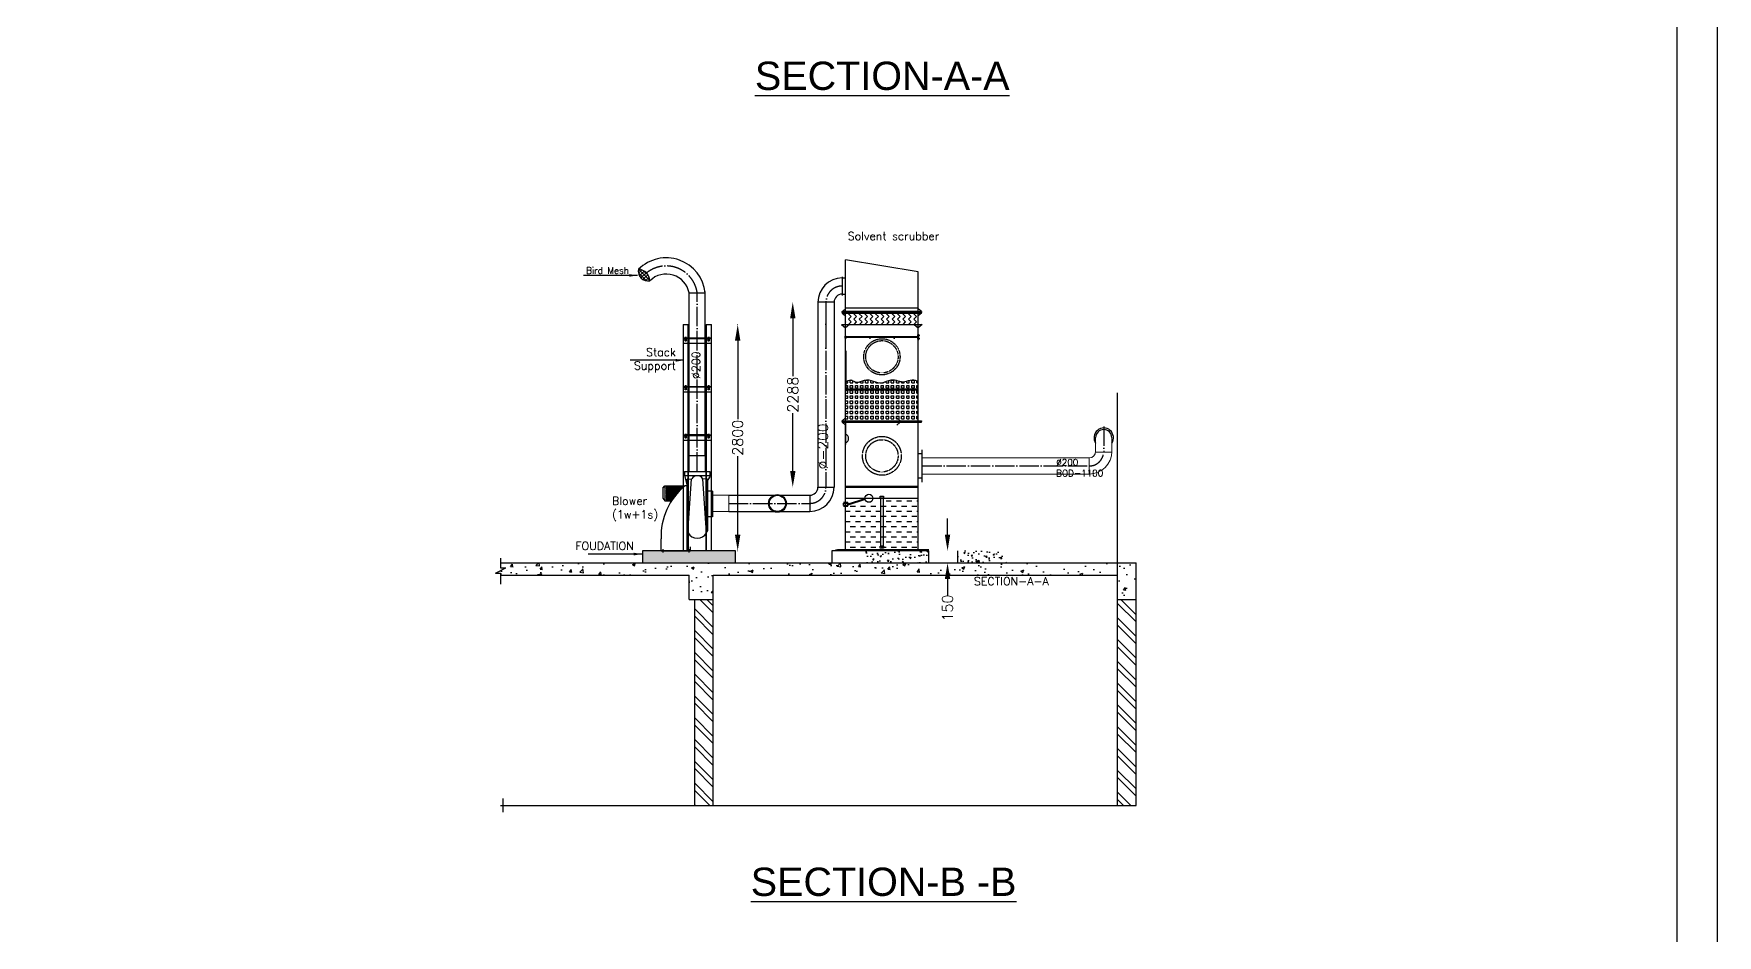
# Model space of a CAD drawing. Header units: millimetres. Extents: x 1731 to 55573, y 1167 to 54427.
# Drawn here: x 34746 to 55573, y 13599 to 24751 of the extents above; entities that cross this region are included whole.
import ezdxf

# ---------------------------------------------------------------- set-up
doc = ezdxf.new("R2010")
doc.units = ezdxf.units.MM
for name, pattern in [('ACAD_ISO04W100', [30, 24, -3, 0, -3]), ('CENTER', [2, 1.25, -0.25, 0.25, -0.25]), ('CENTER2', [1.125, 0.75, -0.125, 0.125, -0.125]), ('HIDDEN', [0.375, 0.25, -0.125])]:
    doc.linetypes.add(name, pattern=pattern)
for name, color, linetype in [('Basement', 8, 'Continuous'), ('blower', 4, 'Continuous'), ('CENTRE', 8, 'CENTER'), ('CIRCULAR DAMPER', 43, 'Continuous'), ('EX-PP--FRP DUCT', 7, 'Continuous'), ('EX-TXT', 7, 'Continuous'), ('Exhaust Air Dim', 8, 'Continuous'), ('EXHAUST DUICT', 1, 'Continuous'), ('FH Exhaust Duct', 6, 'Continuous'), ('FH Exhaust duct cen', 8, 'CENTER'), ('FH Text', 7, 'Continuous'), ('HATCH', 8, 'Continuous'), ('ILA-HATCH', 8, 'Continuous')]:
    doc.layers.add(name, color=color, linetype=linetype)
for name, color, linetype, lineweight in [('COLOUMN', 1, 'Continuous', 30), ('EX-PP-FRP DUCT', 1, 'Continuous', 18), ('WALL', 5, 'Continuous', 25)]:
    doc.layers.add(name, color=color, linetype=linetype, lineweight=lineweight)
doc.styles.add('Heading', font='romant.shx')
doc.styles.add('Legend', font='romant.shx')
doc.styles.add('ROMANS', font='romans.shx')
doc.styles.get("Standard").update_dxf_attribs({"font": 'arial.ttf'})
doc.linetypes.add('ZIGZAG', pattern='A,0.0001,-0.2,[131,ltypeshp.shx,S=0.2,R=0,X=-0.2,Y=0],-0.4,[131,ltypeshp.shx,S=0.2,R=180,X=0.2,Y=0],-0.2', length=0.8001)
doc.dimstyles.new('CGMP CP LINE', dxfattribs={"dimtxt": 130, "dimasz": 200, "dimexe": 0.18, "dimexo": 0.0625, "dimgap": 0.09, "dimtad": 0, "dimdec": 0, "dimzin": 0, "dimdsep": 46, "dimtxsty": 'ROMANS', "dimcen": 0.09, "dimclrd": 1, "dimclre": 251, "dimadec": 0, "dimazin": 0, "dimtfac": 1, "dimtdec": 0, "dimtofl": 0, "dimtmove": 0, "dimatfit": 3, "dimfxl": 0.18, "dimtolj": 1, "dimtzin": 0, "dimlwd": -1, "dimlwe": 5, "dimarcsym": 0})
doc.dimstyles.new('Kewaunee', dxfattribs={"dimtxt": 100, "dimasz": 100, "dimexe": 0, "dimexo": 0, "dimgap": 35, "dimtad": 1, "dimdec": 0, "dimzin": 0, "dimdsep": 46, "dimtxsty": 'Heading', "dimcen": 5, "dimclrd": 7, "dimclre": 7, "dimclrt": 7, "dimadec": 0, "dimazin": 0, "dimtfac": 1, "dimtdec": 0, "dimtofl": 0, "dimtmove": 1, "dimatfit": 3, "dimfxl": 0.18, "dimtolj": 1, "dimtzin": 0, "dimarcsym": 0})

# ---------------------------------------------------------------- blocks, each defined once
blk = doc.blocks.new('CMVeco-315 Side View')
h = blk.add_hatch()
h.set_pattern_fill('NET3', color=8, scale=5)
h.paths.add_polyline_path([(16304, 29671), (16080, 29671), (16080, 29486), (16141, 29486, -0.075606)])
h.paths.add_polyline_path([(16103, 29565), (16181, 29565), (16181, 29588), (16103, 29588)], flags=24)
h.paths.add_polyline_path([(16103, 29590), (16160, 29590), (16160, 29613), (16103, 29613)], flags=24)
h.paths.add_polyline_path([(16103, 29615), (16177, 29615), (16177, 29638), (16103, 29638)], flags=24)
h = blk.add_hatch()
h.set_pattern_fill('GOST_GLASS', style=0)
h.paths.add_polyline_path([(15783, 28717), (16934, 28717), (16934, 28867), (15783, 28867)])
blk.add_line((16011, 28867), (16376, 28867))
at = {"layer": 'Basement'}
blk.add_lwpolyline([(15783, 28717), (16934, 28717), (16934, 28867), (15783, 28867)], close=True, dxfattribs=at)
at = {"layer": 'blower'}
for p, q in [((16301, 29847), (16616, 29847)), ((16301, 29847), (16301, 29797)), ((16301, 29797), (16616, 29797)), ((16301, 29797), (16336, 29671)), ((16621, 29792), (16591, 29745)), ((16616, 29847), (16616, 29797)), ((16621, 29792), (16616, 29797)), ((16035, 29644), (16060, 29671)), ((16035, 29644), (16035, 29520)), ((16060, 29671), (16060, 29486)), ((16060, 29671), (16304, 29671)), ((16080, 29671), (16080, 29486)), ((16336, 29671), (16304, 29671)), ((16336, 28867), (16336, 29752)), ((16338, 29754), (16389, 29756)), ((16344, 29090), (16390, 29756)), ((16573, 29090), (16527, 29756)), ((16579, 29754), (16528, 29756)), ((16581, 29112), (16581, 29752)), ((16581, 29752), (16590, 29746)), ((16591, 29116), (16591, 29745)), ((16649, 29604), (16591, 29604)), ((16649, 29604), (16649, 29289)), ((16035, 29520), (16060, 29486)), ((16060, 29486), (16141, 29486)), ((16649, 29289), (16591, 29289)), ((16011, 28867), (16011, 29017)), ((16344, 29090), (16336, 29100)), ((16573, 29090), (16582, 29110)), ((16584, 29110), (16590, 29114)), ((16027, 28873), (16027, 28858)), ((16037, 28873), (16037, 28858)), ((16352, 28874), (16352, 28859)), ((16362, 28874), (16362, 28859)), ((16376, 28867), (16376, 28915))]:
    blk.add_line(p, q, dxfattribs=at)
for centre, radius, start, end in [((16459, 29718), 78.2, 28.6783, 150.5039), ((16830, 29043), 819, 129.9374, 181.7901), ((16338, 29752), 2, 91.9625, 180), ((16389, 29758), 2, 271.9625, 330.5039), ((16528, 29758), 2, 209.4961, 268.0375), ((16579, 29752), 2, 0, 88.0375), ((16589, 29745), 2, 0, 57.0977), ((16343, 29089), 2, 28.9885, 39.8185), ((16459, 29153), 130, 208.9885, 331.0944), ((16575, 29089), 2, 140.1815, 151.0115), ((16583, 29112), 2, 180, 305.8794), ((16589, 29116), 2, 305.8794, 0)]:
    blk.add_arc(centre, radius, start, end, dxfattribs=at)
at = {"layer": 'CENTRE', "linetype": 'CENTER', "ltscale": 50}
for p, q in [((16032, 28889), (16032, 28845)), ((16357, 28889), (16357, 28845))]:
    blk.add_line(p, q, dxfattribs=at)
at = {"color": 2, "style": 'Legend'}
for s, p in [('Motor', (16106, 29619)), ('With', (16106, 29594)), ('Gaurd', (16105, 29569))]:
    blk.add_text(s, height=15, dxfattribs=at).set_placement(p)
blk = doc.blocks.new('*D151')
at = {"layer": 'Defpoints', "color": 0, "transparency": 16777216}
for p in [(46176, 18355, 0), (46051, 18205), (46176, 18205)]:
    blk.add_point(p, dxfattribs=at)
at = {"layer": 'EXHAUST DUICT', "color": 1, "transparency": 16777216}
for p, q in [((46051, 18555), (46051, 18755)), ((46051, 18005), (46051, 17805))]:
    blk.add_line(p, q, dxfattribs=at)
at = {"layer": 'EXHAUST DUICT', "color": 251, "linetype": 'Continuous', "lineweight": 5, "transparency": 16777216}
for p, q in [((46051, 18355), (46050, 18355)), ((46051, 18205), (46050, 18205))]:
    blk.add_line(p, q, dxfattribs=at)
at = {"layer": 'EXHAUST DUICT', "color": 1, "transparency": 16777216}
for points in [[(46017, 18555), (46084, 18555), (46051, 18355)], [(46017, 18005), (46084, 18005), (46051, 18205)]]:
    blk.add_solid(points, dxfattribs=at)
at = {"layer": 'EXHAUST DUICT', "color": 0, "transparency": 16777216, "insert": (46051, 17647), "char_height": 130, "attachment_point": 5, "rotation": 90, "style": 'ROMANS'}
blk.add_mtext('\\A1;150', dxfattribs=at)
blk = doc.blocks.new('*D153')
at = {"color": 251, "linetype": 'Continuous', "lineweight": 5, "transparency": 16777216}
for p, q in [((43454, 21154), (43455, 21154)), ((43454, 18354), (43455, 18354))]:
    blk.add_line(p, q, dxfattribs=at)
at = {"color": 1, "transparency": 16777216}
for p, q in [((43455, 20954), (43455, 19983)), ((43455, 18554), (43455, 19525))]:
    blk.add_line(p, q, dxfattribs=at)
for points in [[(43421, 20954), (43488, 20954), (43455, 21154)], [(43421, 18554), (43488, 18554), (43455, 18354)]]:
    blk.add_solid(points, dxfattribs=at)
at = {"layer": 'Defpoints', "color": 0, "transparency": 16777216}
for p in [(43129, 21154, 0), (43455, 21154), (43129, 18354, 0)]:
    blk.add_point(p, dxfattribs=at)
at = {"color": 0, "transparency": 16777216, "insert": (43455, 19754), "char_height": 130, "attachment_point": 5, "rotation": 90, "style": 'ROMANS'}
blk.add_mtext('\\A1;2800', dxfattribs=at)
blk = doc.blocks.new('*D154')
at = {"color": 251, "linetype": 'Continuous', "lineweight": 5, "transparency": 16777216}
for p, q in [((44136, 21430), (44136, 21430)), ((44136, 19142), (44136, 19142))]:
    blk.add_line(p, q, dxfattribs=at)
at = {"color": 1, "transparency": 16777216}
for p, q in [((44136, 21230), (44136, 20515)), ((44136, 19342), (44136, 20056))]:
    blk.add_line(p, q, dxfattribs=at)
for points in [[(44103, 21230), (44170, 21230), (44136, 21430)], [(44103, 19342), (44170, 19342), (44136, 19142)]]:
    blk.add_solid(points, dxfattribs=at)
at = {"layer": 'Defpoints', "color": 0, "transparency": 16777216}
for p in [(44447, 21430, 0), (44136, 19142), (44447, 19142, 0)]:
    blk.add_point(p, dxfattribs=at)
at = {"color": 0, "transparency": 16777216, "insert": (44136, 20286), "char_height": 130, "attachment_point": 5, "rotation": 90, "style": 'ROMANS'}
blk.add_mtext('\\A1;2288', dxfattribs=at)

msp = doc.modelspace()

# ---------------------------------------------------------------- hatches: boundary and pattern name
h = msp.add_hatch()
h.set_pattern_fill('ZIGZAG', color=256, scale=15, angle=45, style=0)
h.set_pattern_definition([(45, (33038.2, 16977.354), (7e-15, 67.35192), [47.625, -47.625]), (135, (33071.88, 17011.03), (-67.35192, 7e-15), [47.625, -47.625])])
h.paths.add_polyline_path([(45688.8, 21294.6), (45238.8, 21294.6), (45238.8, 21154.7), (45688.8, 21154.7)])
h.paths.add_polyline_path([(45238.8, 21294.6), (44788.8, 21294.6), (44788.8, 21154.7), (45238.8, 21154.7)])
h.paths.add_polyline_path([(45578.5, 21181.6), (45578.5, 21256.6)], flags=16)
at = {"ltscale": 0.15}
h = msp.add_hatch(dxfattribs=at)
h.set_pattern_fill('SQUARE', color=256, scale=10, style=0)
h.set_pattern_definition([(0, (33036.202, 16876.354), (0, 31.75), [31.75, -31.75]), (90, (33036.202, 16876.354), (-31.75, 2e-15), [31.75, -31.75])])
h.paths.add_polyline_path([(45688.8, 20449.7), (45671, 20457.4), (45653.2, 20463.7), (45635.4, 20468), (45617.5, 20469.5), (45599.5, 20467.8), (45581.6, 20463.5), (45563.5, 20458), (45545.3, 20452.6), (45527, 20448.4), (45508.6, 20446.9), (45490.1, 20447.9), (45471.6, 20450.9), (45452.9, 20455.2), (45434.4, 20459.9), (45415.8, 20464.5), (45397.4, 20468.3), (45379.1, 20470.6), (45360.9, 20470.6), (45343, 20467.9), (45325.2, 20462.6), (45307.6, 20455.7), (45290, 20448.3), (45272.4, 20441.2), (45254.7, 20435.5), (45238.8, 20432.3), (45238.8, 19964.6), (45688.8, 19964.6)])
h.paths.add_polyline_path([(44806.2, 20454.1), (44788.8, 20443.4), (44788.8, 19964.6), (45238.8, 19964.6), (45238.8, 20432.3), (45236.9, 20432), (45218.9, 20431.3), (45200.8, 20433.2), (45182.5, 20437), (45164.2, 20442.1), (45145.7, 20448.1), (45127.2, 20454.3), (45108.6, 20460.2), (45090.1, 20465.3), (45071.6, 20468.9), (45053.1, 20470.5), (45034.7, 20469.6), (45016.4, 20465.5), (44998.2, 20458.7), (44980.2, 20450.9), (44962.3, 20443.8), (44944.6, 20439.2), (44927.1, 20439), (44909.8, 20444.3), (44892.6, 20453), (44875.4, 20462), (44858.2, 20468), (44841, 20468.2), (44823.6, 20463)])
h = msp.add_hatch(dxfattribs=at)
h.set_pattern_fill('DASH', color=256, scale=20, style=0)
h.set_pattern_definition([(0, (33036.2, 16876.354), (63.5, 63.5), [63.5, -63.5])])
h.paths.add_polyline_path([(45238.8, 18954.6), (44919.5, 18954.6), (44815.6, 18921.5), (44815.6, 18915.1), (44815.6, 18906.6), (44788.8, 18906.6), (44788.8, 18370.6), (45238.8, 18370.6)])
h.paths.add_polyline_path([(45688.8, 18370.6), (45688.8, 19004.6), (45238.8, 19004.6), (45238.8, 18370.6)])
h = msp.add_hatch()
h.set_pattern_fill('AR-CONC', scale=2)
h.set_pattern_definition([(50, (-1054825.63, -17205), (364.36934, -31.87817), [38.1, -419.1]), (355, (-1054825.63, -17205), (-70.48684, 382.11369), [30.48, -335.28117]), (100.451445, (-1054795.27, -17207.67), (293.88249, 350.2355), [32.38002, -356.18049]), (46.1842, (-1054825.63, -17103.4), (542.15808, -84.08466), [57.15, -628.65]), (96.63556, (-1054780.45, -17110.4), (474.80827, 494.85225), [48.57005, -534.27122]), (351.18415, (-1054825.63, -17103.4), (474.80827, 494.85225), [45.71993, -502.91946]), (21, (-1054774.83, -17128.8), (303.22878, -204.5304), [38.1, -419.1]), (326, (-1054774.83, -17128.8), (123.60406, 368.37593), [30.48, -335.28]), (71.451445, (-1054749.56, -17145.86), (426.83284, 163.84554), [32.38002, -356.17988]), (37.5, (-1054825.63, -17205.01), (6.177207, 169.110078), [0, -331.216, 0, -340.36, 0, -336.55]), (7.5, (-1054825.63, -17205.01), (133.639325, 200.36115), [0, -194.056, 0, -323.596, 0, -128.27]), (327.5, (-1054938.92, -17205.01), (271.18119, -11.457488), [0, -127, 0, -396.24, 0, -525.78]), (317.5, (-1054989.72, -17205), (296.258363, 50.85298), [0, -165.1, 0, -263.144, 0, -373.38])])
h.paths.add_polyline_path([(48382.8, 18204.6), (40522.8, 18204.6), (40522.8, 18054.6), (42852.8, 18054.6), (42852.8, 17754.6), (43152.8, 17754.6), (43152.8, 18054.6), (48152.8, 18054.6), (48152.8, 17754.6), (48382.8, 17754.6)])
at = {"layer": 'EXHAUST DUICT'}
h = msp.add_hatch(dxfattribs=at)
h.set_pattern_fill('ANSI37', color=8, scale=10)
h.set_pattern_definition([(45, (-1155624.072, -163269.315), (-22.4506403, 22.4506403), []), (135, (-1155624.072, -163269.315), (-22.4506403, -22.4506403), [])])
edge = h.paths.add_edge_path()
edge.add_arc((42343.6, 21810.2), 117.9, 166.58126, 282.62496)
edge.add_arc((42214.5, 21682.8), 155.4, 4.53682, 84.66941)
at = {"layer": 'HATCH', "ltscale": 0.15}
for points in [[(45238.8, 20359), (44788.8, 20359), (44788.8, 20346.2), (45238.8, 20346.2)], [(45688.8, 20359), (45238.8, 20359), (45238.8, 20346.2), (45688.8, 20346.2)], [(45238.8, 19154.6), (44788.8, 19154.6), (44788.8, 19141.7), (45238.8, 19141.7)], [(45688.8, 19154.6), (45238.8, 19154.6), (45238.8, 19141.7), (45688.8, 19141.7)]]:
    msp.add_hatch(color=256, dxfattribs=at).paths.add_polyline_path(points)
at = {"layer": 'HATCH', "linetype": 'CENTER2', "ltscale": 0.15}
h = msp.add_hatch(dxfattribs=at)
h.set_pattern_fill('AR-CONC', color=256, style=0)
h.set_pattern_definition([(50, (32830.83, 16876.35), (182.1847, -15.939), [19.05, -209.55]), (355, (32830.83, 16876.35), (-35.2428, 191.0566), [15.24, -167.64]), (100.451, (32846.01, 16875.03), (146.9425, 175.1167), [16.19, -178.09]), (46.1842, (32830.83, 16927.15), (271.079, -42.0423), [28.575, -314.325]), (96.6356, (32853.42, 16923.65), (237.404, 247.4256), [24.285, -267.135]), (351.184, (32830.83, 16927.15), (237.4046, 247.425), [22.86, -251.46]), (21, (32856.23, 16914.45), (151.6149, -102.2655), [19.05, -209.55]), (326, (32856.23, 16914.45), (61.802, 184.188), [15.24, -167.64]), (71.4514, (32868.87, 16905.93), (213.4165, 81.9229), [16.19, -178.09]), (37.5, (32830.83, 16876.354), (3.0886, 84.55504), [0, -165.608, 0, -170.18, 0, -168.275]), (7.5, (32830.83, 16876.35), (66.81966, 100.1806), [0, -97.028, 0, -161.798, 0, -64.135]), (327.5, (32774.19, 16876.354), (135.5906, -5.72874), [0, -63.5, 0, -198.12, 0, -262.89]), (317.5, (32748.79, 16876.35), (148.1292, 25.4265), [0, -82.55, 0, -131.572, 0, -186.69])])
h.paths.add_polyline_path([(45817.9, 18204.6), (45817.9, 18354.6), (45033.5, 18354.6), (45033.5, 18204.6)])
h = msp.add_hatch(dxfattribs=at)
h.set_pattern_fill('AR-CONC', color=256, style=0)
h.set_pattern_definition([(50, (34594.48, 16876.35), (182.1847, -15.939), [19.05, -209.55]), (355, (34594.48, 16876.35), (-35.2428, 191.0566), [15.24, -167.64]), (100.451, (34609.66, 16875.03), (146.9425, 175.1167), [16.19, -178.09]), (46.1842, (34594.48, 16927.15), (271.079, -42.0423), [28.575, -314.325]), (96.6356, (34617.07, 16923.65), (237.404, 247.4256), [24.285, -267.135]), (351.184, (34594.48, 16927.15), (237.4046, 247.425), [22.86, -251.46]), (21, (34619.88, 16914.45), (151.6149, -102.2655), [19.05, -209.55]), (326, (34619.88, 16914.45), (61.802, 184.188), [15.24, -167.64]), (71.4514, (34632.52, 16905.93), (213.4165, 81.9229), [16.19, -178.09]), (37.5, (34594.48, 16876.354), (3.0886, 84.55504), [0, -165.608, 0, -170.18, 0, -168.275]), (7.5, (34594.48, 16876.35), (66.81966, 100.1806), [0, -97.028, 0, -161.798, 0, -64.135]), (327.5, (34537.84, 16876.354), (135.5906, -5.72874), [0, -63.5, 0, -198.12, 0, -262.89]), (317.5, (34512.44, 16876.35), (148.1292, 25.4265), [0, -82.55, 0, -131.572, 0, -186.69])])
h.paths.add_polyline_path([(46797.1, 18204.6), (46797.1, 18354.6), (46176.1, 18354.6), (46176.1, 18204.6)])
at = {"layer": 'ILA-HATCH', "ltscale": 12}
h = msp.add_hatch(dxfattribs=at)
h.set_pattern_fill('ANSI32', color=256, scale=20, angle=270)
h.set_pattern_definition([(315, (-1054825.63, -17205.01), (134.703842, 134.703842), []), (315, (-1054825.63, -17294.81), (134.703842, 134.703842), [])])
h.paths.add_polyline_path([(42922.8, 15204.6), (43152.8, 15204.6), (43152.8, 17754.6), (42922.8, 17754.6)])
h.paths.add_polyline_path([(48382.8, 17754.6), (48152.8, 17754.6), (48152.8, 15204.6), (48382.8, 15204.6)])

# ---------------------------------------------------------------- linework, layer by layer
at = {"color": 5}
for p, q in [((45688.8, 21804.6), (44788.8, 21954.6, 0)), ((44788.8, 18354.6, 0), (44788.8, 21954.6, 0)), ((44746.6, 21744.6, 0), (44746.6, 21514.6, 0)), ((44746.6, 21729.6, 0), (44788.8, 21729.6)), ((45688.8, 18370.6), (45688.8, 21804.6)), ((44746.6, 21529.6, 0), (44788.8, 21529.6)), ((44748.8, 21314.6), (44788.8, 21348.6)), ((44748.8, 21294.6), (44788.8, 21260.6)), ((45688.8, 21354.6, 0), (44788.8, 21354.6, 0)), ((44788.8, 21319.6), (44788.8, 21314.6)), ((45688.8, 21314.6), (44788.8, 21314.6)), ((45728.8, 21314.6), (45688.8, 21348.6)), ((45688.8, 21319.6), (45688.8, 21314.6)), ((45728.8, 21294.6), (45688.8, 21260.6)), ((44738.8, 21154.7), (45738.8, 21154.7)), ((44738.8, 21154.7), (44788.8, 21112.2)), ((44838.8, 21154.7), (44788.8, 21112.2)), ((45638.8, 21154.7), (45688.8, 21112.2)), ((45738.8, 21154.7), (45688.8, 21112.2)), ((44748.8, 19964.6, 0), (44788.8, 19998.6, 0)), ((45462.9, 19964.6, 0), (45422.9, 19998.6, 0)), ((44748.8, 19944.6, 0), (44788.8, 19910.6, 0)), ((45462.9, 19944.6, 0), (45422.9, 19910.6, 0)), ((45738.8, 19204.6), (45738.8, 19604.6)), ((45738.8, 19554.6), (45688.8, 19554.6, 0)), ((45738.8, 19254.6), (45688.8, 19254.6, 0)), ((44688.8, 18370.6), (45817.9, 18370.6)), ((44688.8, 18354.6), (44688.8, 18370.6)), ((45817.9, 18370.6), (45817.9, 18370.6)), ((45817.9, 18370.6), (45817.9, 18370.6))]:
    msp.add_line(p, q, dxfattribs=at)
at = {"color": 6}
for p, q in [((42778.9, 21154.1, 0), (42778.9, 18354.1, 0)), ((42778.9, 21154.1, 0), (42843.9, 21154.1, 0)), ((42838.9, 21154.1, 0), (42838.9, 18354.1, 0)), ((42843.9, 21154.1, 0), (42843.9, 18354.1, 0)), ((43063.9, 18354.1, 0), (43063.9, 21154.1, 0)), ((43063.9, 21154.1, 0), (43128.9, 21154.1, 0)), ((43068.9, 18354.1, 0), (43068.9, 21154.1, 0)), ((43128.9, 18354.1, 0), (43128.9, 21154.1, 0)), ((43128.9, 20983.8, 0), (42778.9, 20983.8, 0)), ((43128.9, 20983.8, 0), (42778.9, 20983.8, 0)), ((43128.9, 20978.8, 0), (42778.9, 20978.8, 0)), ((43128.9, 20918.8, 0), (42778.9, 20918.8, 0)), ((43128.9, 20383.8, 0), (42778.9, 20383.8, 0)), ((43128.9, 20378.8, 0), (42778.9, 20378.8, 0)), ((43128.9, 20318.8, 0), (42778.9, 20318.8, 0)), ((43128.9, 19783.8, 0), (42778.9, 19783.8, 0)), ((43128.9, 19778.8, 0), (42778.9, 19778.8, 0)), ((43128.9, 19718.8, 0), (42778.9, 19718.8, 0))]:
    msp.add_line(p, q, dxfattribs=at)
at = {"linetype": 'HIDDEN'}
msp.add_line((44791.8, 21004.6, 0), (44791.8, 20992.6, 0), dxfattribs=at)
for p, q in [((45688.8, 21029.6), (45694.8, 21029.6)), ((45688.8, 20967.6), (45688.8, 21029.6)), ((45688.8, 20967.6), (45694.8, 20967.6)), ((45691.8, 20967.6), (45691.8, 21029.6)), ((45694.8, 20967.6), (45694.8, 21029.6)), ((44788.8, 20359, 0), (45688.8, 20359, 0)), ((44762.1, 18954.6), (44815.6, 18954.6)), ((44788.8, 19154.6, 0), (45688.8, 19154.6, 0)), ((44788.8, 19004.6), (45688.8, 19004.6)), ((45028.6, 18997), (44815.6, 18932.7)), ((45030.2, 18989.8), (44815.6, 18921.5)), ((44815.6, 18906.6), (44815.6, 18954.6)), ((44762.1, 18951.6), (44815.6, 18951.6)), ((44762.1, 18909.6), (44815.6, 18909.6)), ((44762.1, 18906.6), (44815.6, 18906.6)), ((44688.8, 18370.6), (44691.7, 18370.6)), ((44716.7, 18370.6), (44788.8, 18370.6)), ((40522.8, 15204.6), (48382.8, 15204.6))]:
    msp.add_line(p, q)
at = {"ltscale": 0.15}
for p, q in [((44788.8, 20346.2, 0), (45688.8, 20346.2)), ((44788.8, 19796.4, 0), (44788.8, 19692.7, 0)), ((44788.8, 19141.7, 0), (45688.8, 19141.7, 0))]:
    msp.add_line(p, q, dxfattribs=at)
at = {"color": 7}
for p, q in [((48152.8, 18054.6), (48152.8, 20309.2)), ((42853.9, 19534.1, 0), (43054, 19534.1, 0)), ((40459.9, 18078.9), (40585.7, 18144.9)), ((40522.8, 18264.2), (40522.8, 18144.9)), ((40522.8, 18144.9), (40585.7, 18144.9)), ((40459.9, 18078.9), (40522.8, 18078.9)), ((40522.8, 18078.9), (40522.8, 17944.4)), ((40551, 15292.9), (40551, 15122.9))]:
    msp.add_line(p, q, dxfattribs=at)
at = {"linetype": 'CENTER2', "ltscale": 50}
msp.add_line((45029.3, 18993.4), (44815.6, 18927.1), dxfattribs=at)
at = {"color": 8, "ltscale": 0.15}
msp.add_line((46176.1, 18204.6), (46176.1, 18354.6), dxfattribs=at)
at = {"color": 7}
for points in [[(1731.4, 54427.2), (55572.9, 54427.2), (55572.9, 1166.8), (1731.4, 1166.8)], [(2231.4, 53927.2), (55072.9, 53927.2), (55072.9, 1666.8), (2231.4, 1666.8)]]:
    msp.add_lwpolyline(points, close=True, dxfattribs=at)
at = {"elevation": 0}
for points in [[(44748.8, 21304.6), (44748.8, 21314.6), (45728.8, 21314.6), (45728.8, 21304.6)], [(45728.8, 21304.6), (44748.8, 21304.6), (44748.8, 21294.6), (45728.8, 21294.6)], [(44782.8, 21011.1), (44794.8, 21011.1), (44794.8, 20986.1), (44782.8, 20986.1)], [(44748.8, 19954.6), (44748.8, 19964.6), (45728.8, 19964.6), (45728.8, 19954.6)], [(45728.8, 19954.6), (44748.8, 19954.6), (44748.8, 19944.6), (45728.8, 19944.6)], [(45217.5, 19028.9), (45259.9, 19028.9), (45259.9, 19004.7), (45217.5, 19004.7)], [(45224.2, 19004.7), (45253.2, 19004.7), (45253.2, 18413.2), (45224.2, 18413.2)], [(44762.1, 18945.7), (44815.6, 18945.7), (44815.6, 18915.1), (44762.1, 18915.1)], [(45217.5, 18413.2), (45259.9, 18413.2), (45259.9, 18389), (45217.5, 18389)]]:
    msp.add_lwpolyline(points, close=True, dxfattribs=at)
for points in [[(44791.8, 21004.6), (45688.8, 21004.6)], [(45688.8, 20992.6), (44791.8, 20992.6)]]:
    msp.add_lwpolyline(points, dxfattribs=at)
at = {"color": 8, "linetype": 'HIDDEN'}
for centre, radius in [((45238.8, 20754.6), 224), ((45238.8, 20754.6), 200), ((45238.8, 19529.6), 240), ((45238.8, 19529.6), 200)]:
    msp.add_circle(centre, radius, dxfattribs=at)
msp.add_circle((45078, 19004.6), 50)
at = {"ltscale": 0.15}
msp.add_arc((44772.3, 19744.6, 0), 54.4, 287.65627, 72.34373, dxfattribs=at)
msp.add_spline([(44788.8, 20443.4, 0), (44854.2, 20468.6), (44925.7, 20439.2), (45022.5, 20467.2), (45238.8, 20432.2), (45354.9, 20470), (45521.1, 20447.6), (45613.3, 20469.4), (45688.8, 20449.7)], degree=3, dxfattribs=at)
at = {"layer": 'COLOUMN', "ltscale": 12}
for p, q in [((40522.8, 18204.6), (48382.8, 18204.6)), ((48382.8, 15204.6), (48382.8, 18204.6)), ((40522.8, 18054.6), (42852.8, 18054.6)), ((42852.8, 17754.6), (42852.8, 18054.6)), ((43152.8, 18054.6), (48152.8, 18054.6)), ((43152.8, 15204.6), (43152.8, 18054.6)), ((48152.8, 15204.6), (48152.8, 18054.6)), ((42852.8, 17754.6), (43152.8, 17754.6)), ((42922.8, 15204.6), (42922.8, 17754.6)), ((48152.8, 17754.6), (48382.8, 17754.6))]:
    msp.add_line(p, q, dxfattribs=at)
at = {"layer": 'EX-PP--FRP DUCT', "color": 6}
msp.add_line((44788.8, 19944.6, 0), (44788.8, 19669.6, 0), dxfattribs=at)
at = {"layer": 'EX-PP--FRP DUCT', "color": 6, "elevation": 0}
msp.add_lwpolyline([(44669.8, 18366.6), (44786.7, 18366.6), (44786.7, 18354.6), (44669.8, 18354.6)], close=True, dxfattribs=at)
at = {"layer": 'EX-PP-FRP DUCT'}
for p, q in [((44796.6, 20379.6, 0), (44796.6, 20829.6, 0)), ((47882.8, 19754.6), (47882.8, 19584.6)), ((48082.8, 19754.6), (48082.8, 19576.9)), ((45738.8, 19504.6), (47802.8, 19504.6)), ((47802.8, 19504.6), (47802.8, 19304.6)), ((47882.5, 19576.9), (48082.8, 19576.9)), ((45738.8, 19304.6), (47802.8, 19304.6)), ((43343.6, 19041.6, 0), (43343.6, 18841.6, 0))]:
    msp.add_line(p, q, dxfattribs=at)
at = {"layer": 'EX-PP-FRP DUCT', "color": 2, "linetype": 'ZIGZAG', "ltscale": 10}
for p, q in [((42853.9, 19334.1, 0), (42853.9, 19534.1, 0)), ((43054, 19534.1, 0), (43054, 19333.1, 0)), ((43143.9, 19041.6, 0), (43343.6, 19041.6, 0)), ((43143.9, 18841.6, 0), (43343.6, 18841.6, 0))]:
    msp.add_line(p, q, dxfattribs=at)
at = {"layer": 'EX-PP-FRP DUCT'}
for radius in [80, 280]:
    msp.add_arc((47802.8, 19584.6), radius, 270, 0, dxfattribs=at)
at = {"layer": 'EXHAUST DUICT', "color": 1}
for p, q in [((42853.9, 19534.1, 0), (42853.9, 21545.1, 0)), ((42853.9, 21545.1, 0), (43053.9, 21545.1, 0)), ((43054, 19534.1, 0), (43053.9, 21562.1, 0)), ((44446.6, 21429.6, 0), (44446.6, 19141.6, 0)), ((44646.6, 21429.6, 0), (44446.6, 21429.6, 0)), ((44546.6, 21429.6, 0), (44546.6, 20861.7, 0)), ((44646.6, 21429.6, 0), (44646.6, 20861.7, 0)), ((44646.6, 21429.6, 0), (44646.6, 19141.6, 0)), ((42803.9, 19795.1, 0), (43104, 19795.1, 0)), ((42803.9, 19785.1, 0), (43104, 19785.1, 0)), ((43343.6, 19041.6, 0), (44346.6, 19041.6, 0)), ((44346.6, 19041.6, 0), (44346.6, 18841.6, 0)), ((44446.6, 19141.6, 0), (44646.6, 19141.6, 0)), ((43343.6, 18841.6, 0), (44346.6, 18841.6, 0))]:
    msp.add_line(p, q, dxfattribs=at)
at = {"layer": 'EXHAUST DUICT', "color": 0, "linetype": 'ACAD_ISO04W100', "ltscale": 10}
for p, q in [((42953.9, 19334.1, 0), (42953.9, 21545.1, 0)), ((44546.6, 21429.6, 0), (44546.6, 19141.6, 0)), ((47982.8, 19893.7), (47982.8, 19576.9)), ((45738.8, 19404.6), (47802.8, 19404.6)), ((43343.6, 18941.6, 0), (44346.6, 18941.6, 0))]:
    msp.add_line(p, q, dxfattribs=at)
at = {"layer": 'EXHAUST DUICT', "color": 1}
for radius in [110, 100]:
    msp.add_circle((43946.6, 18941.6, 0), radius, dxfattribs=at)
for centre, radius, start, end in [((42570.9, 21492.5, 0), 485.8, 6.22209, 134.74401), ((42571.5, 21490.3, 0), 287.7, 10.99255, 134.60311), ((44746.6, 21429.6, 0), 300, 90, 180), ((44746.6, 21429.6, 0), 100, 90, 180), ((47982.8, 19754.6), 120, 326.44269, 213.55731), ((47982.8, 19754.6), 100, 0, 180), ((44346.6, 19141.6, 0), 100, 270, 0), ((44346.6, 19141.6, 0), 300, 270, 0)]:
    msp.add_arc(centre, radius, start, end, dxfattribs=at)
at = {"layer": 'EXHAUST DUICT', "color": 0, "linetype": 'ACAD_ISO04W100', "ltscale": 10}
for centre, radius, start, end in [((42571.1, 21491.7, 0), 386.5, 7.94694, 134.71733), ((44746.6, 21429.6, 0), 200, 90, 180), ((47802.8, 19584.6), 180, 270, 0), ((44346.6, 19141.6, 0), 200, 270, 0)]:
    msp.add_arc(centre, radius, start, end, dxfattribs=at)
at = {"layer": 'EXHAUST DUICT', "color": 7}
for centre, radius, start, end in [((42343.6, 21810.2, 0), 117.9, 166.58126, 282.62496), ((42214.5, 21682.8, 0), 155.4, 4.53682, 84.66941)]:
    msp.add_arc(centre, radius, start, end, dxfattribs=at)
at = {"layer": 'FH Exhaust Duct'}
for p, q in [((42801.4, 20992.4, 0), (42801.4, 20983.8, 0)), ((42821.4, 20983.8, 0), (42801.4, 20983.8, 0)), ((42821.4, 20977.8, 0), (42801.4, 20977.8, 0)), ((42801.4, 20969.3, 0), (42801.4, 20977.8, 0)), ((42818.9, 20993.8, 0), (42803.9, 20993.8, 0)), ((42818.9, 20967.8, 0), (42803.9, 20967.8, 0)), ((42806.4, 20983.8, 0), (42806.4, 20992.4, 0)), ((42806.4, 20977.8, 0), (42806.4, 20969.3, 0)), ((42806.4, 20977.8, 1), (42806.4, 20969.3, 1)), ((42816.4, 20983.8, 0), (42816.4, 20992.4, 0)), ((42816.4, 20977.8, 0), (42816.4, 20969.3, 0)), ((42816.4, 20977.8, 1), (42816.4, 20969.3, 0)), ((42821.4, 20992.4, 0), (42821.4, 20983.8, 0)), ((42821.4, 20969.3, 0), (42821.4, 20977.8, 0)), ((43086.4, 20992.4, 0), (43086.4, 20983.8, 0)), ((43106.4, 20983.8, 0), (43086.4, 20983.8, 0)), ((43106.4, 20977.8, 0), (43086.4, 20977.8, 0)), ((43086.4, 20969.3, 0), (43086.4, 20977.8, 0)), ((43103.9, 20993.8, 0), (43088.9, 20993.8, 0)), ((43103.9, 20967.8, 0), (43088.9, 20967.8, 0)), ((43091.4, 20983.8, 0), (43091.4, 20992.4, 0)), ((43091.4, 20977.8, 0), (43091.4, 20969.3, 0)), ((43091.4, 20977.8, 1), (43091.4, 20969.3, 1)), ((43101.4, 20983.8, 0), (43101.4, 20992.4, 0)), ((43101.4, 20977.8, 0), (43101.4, 20969.3, 0)), ((43101.4, 20977.8, 1), (43101.4, 20969.3, 0)), ((43106.4, 20992.4, 0), (43106.4, 20983.8, 0)), ((43106.4, 20969.3, 0), (43106.4, 20977.8, 0)), ((42801.4, 20392.4, 0), (42801.4, 20383.8, 0)), ((42821.4, 20383.8, 0), (42801.4, 20383.8, 0)), ((42821.4, 20377.8, 0), (42801.4, 20377.8, 0)), ((42801.4, 20369.3, 0), (42801.4, 20377.8, 0)), ((42818.9, 20393.8, 0), (42803.9, 20393.8, 0)), ((42818.9, 20367.8, 0), (42803.9, 20367.8, 0)), ((42806.4, 20383.8, 0), (42806.4, 20392.4, 0)), ((42806.4, 20377.8, 0), (42806.4, 20369.3, 0)), ((42806.4, 20377.8, 1), (42806.4, 20369.3, 1)), ((42816.4, 20383.8, 0), (42816.4, 20392.4, 0)), ((42816.4, 20377.8, 0), (42816.4, 20369.3, 0)), ((42816.4, 20377.8, 1), (42816.4, 20369.3, 0)), ((42821.4, 20392.4, 0), (42821.4, 20383.8, 0)), ((42821.4, 20369.3, 0), (42821.4, 20377.8, 0)), ((43086.4, 20392.4, 0), (43086.4, 20383.8, 0)), ((43106.4, 20383.8, 0), (43086.4, 20383.8, 0)), ((43106.4, 20377.8, 0), (43086.4, 20377.8, 0)), ((43086.4, 20369.3, 0), (43086.4, 20377.8, 0)), ((43103.9, 20393.8, 0), (43088.9, 20393.8, 0)), ((43103.9, 20367.8, 0), (43088.9, 20367.8, 0)), ((43091.4, 20383.8, 0), (43091.4, 20392.4, 0)), ((43091.4, 20377.8, 0), (43091.4, 20369.3, 0)), ((43091.4, 20377.8, 1), (43091.4, 20369.3, 1)), ((43101.4, 20383.8, 0), (43101.4, 20392.4, 0)), ((43101.4, 20377.8, 0), (43101.4, 20369.3, 0)), ((43101.4, 20377.8, 1), (43101.4, 20369.3, 0)), ((43106.4, 20392.4, 0), (43106.4, 20383.8, 0)), ((43106.4, 20369.3, 0), (43106.4, 20377.8, 0)), ((42801.4, 19792.4, 0), (42801.4, 19783.8, 0)), ((42818.9, 19793.8, 0), (42803.9, 19793.8, 0)), ((42806.4, 19783.8, 0), (42806.4, 19792.4, 0)), ((42816.4, 19783.8, 0), (42816.4, 19792.4, 0)), ((42821.4, 19792.4, 0), (42821.4, 19783.8, 0)), ((43086.4, 19792.4, 0), (43086.4, 19783.8, 0)), ((43103.9, 19793.8, 0), (43088.9, 19793.8, 0)), ((43091.4, 19783.8, 0), (43091.4, 19792.4, 0)), ((43101.4, 19783.8, 0), (43101.4, 19792.4, 0)), ((43106.4, 19792.4, 0), (43106.4, 19783.8, 0)), ((42821.4, 19783.8, 0), (42801.4, 19783.8, 0)), ((42821.4, 19777.8, 0), (42801.4, 19777.8, 0)), ((42801.4, 19769.3, 0), (42801.4, 19777.8, 0)), ((42818.9, 19767.8, 0), (42803.9, 19767.8, 0)), ((42806.4, 19777.8, 0), (42806.4, 19769.3, 0)), ((42806.4, 19777.8, 1), (42806.4, 19769.3, 1)), ((42816.4, 19777.8, 0), (42816.4, 19769.3, 0)), ((42816.4, 19777.8, 1), (42816.4, 19769.3, 0)), ((42821.4, 19769.3, 0), (42821.4, 19777.8, 0)), ((43106.4, 19783.8, 0), (43086.4, 19783.8, 0)), ((43106.4, 19777.8, 0), (43086.4, 19777.8, 0)), ((43086.4, 19769.3, 0), (43086.4, 19777.8, 0)), ((43103.9, 19767.8, 0), (43088.9, 19767.8, 0)), ((43091.4, 19777.8, 0), (43091.4, 19769.3, 0)), ((43091.4, 19777.8, 1), (43091.4, 19769.3, 1)), ((43101.4, 19777.8, 0), (43101.4, 19769.3, 0)), ((43101.4, 19777.8, 1), (43101.4, 19769.3, 0)), ((43106.4, 19769.3, 0), (43106.4, 19777.8, 0))]:
    msp.add_line(p, q, dxfattribs=at)
at = {"layer": 'FH Exhaust Duct', "elevation": -1}
for points in [[(42816.4, 20946.6), (42806.4, 20946.6), (42801.4, 20955.2), (42806.4, 20963.9), (42816.4, 20963.9), (42821.4, 20955.2)], [(43101.4, 20946.6), (43091.4, 20946.6), (43086.4, 20955.2), (43091.4, 20963.9), (43101.4, 20963.9), (43106.4, 20955.2)], [(42816.4, 20346.6), (42806.4, 20346.6), (42801.4, 20355.2), (42806.4, 20363.9), (42816.4, 20363.9), (42821.4, 20355.2)], [(43101.4, 20346.6), (43091.4, 20346.6), (43086.4, 20355.2), (43091.4, 20363.9), (43101.4, 20363.9), (43106.4, 20355.2)], [(42816.4, 19746.6), (42806.4, 19746.6), (42801.4, 19755.2), (42806.4, 19763.9), (42816.4, 19763.9), (42821.4, 19755.2)], [(43101.4, 19746.6), (43091.4, 19746.6), (43086.4, 19755.2), (43091.4, 19763.9), (43101.4, 19763.9), (43106.4, 19755.2)]]:
    msp.add_lwpolyline(points, close=True, dxfattribs=at)
at = {"layer": 'FH Exhaust Duct'}
for centre in [(42811.4, 20955.2, -1), (43096.4, 20955.2, -1), (42811.4, 20355.2, -1), (43096.4, 20355.2, -1), (42811.4, 19755.2, -1), (43096.4, 19755.2, -1)]:
    msp.add_circle(centre, 8.66, dxfattribs=at)
for centre, radius, start, end in [((42803.9, 20990.9, 0), 2.9, 30.42174, 149.57826), ((42803.9, 20970.7, 0), 2.9, 210.42174, 329.57826), ((42811.4, 20984.4, 0), 9.45, 58.05493, 121.94507), ((42811.4, 20977.3, 0), 9.45, 238.05493, 301.94507), ((42818.9, 20990.9, 0), 2.9, 30.42174, 149.57826), ((42818.9, 20970.7, 0), 2.9, 210.42174, 329.57826), ((43088.9, 20990.9, 0), 2.9, 30.42174, 149.57826), ((43088.9, 20970.7, 0), 2.9, 210.42174, 329.57826), ((43096.4, 20984.4, 0), 9.45, 58.05493, 121.94507), ((43096.4, 20977.3, 0), 9.45, 238.05493, 301.94507), ((43103.9, 20990.9, 0), 2.9, 30.42174, 149.57826), ((43103.9, 20970.7, 0), 2.9, 210.42174, 329.57826), ((42803.9, 20390.9, 0), 2.9, 30.42174, 149.57826), ((42803.9, 20370.7, 0), 2.9, 210.42174, 329.57826), ((42811.4, 20384.4, 0), 9.45, 58.05493, 121.94507), ((42811.4, 20377.3, 0), 9.45, 238.05493, 301.94507), ((42818.9, 20390.9, 0), 2.9, 30.42174, 149.57826), ((42818.9, 20370.7, 0), 2.9, 210.42174, 329.57826), ((43088.9, 20390.9, 0), 2.9, 30.42174, 149.57826), ((43088.9, 20370.7, 0), 2.9, 210.42174, 329.57826), ((43096.4, 20384.4, 0), 9.45, 58.05493, 121.94507), ((43096.4, 20377.3, 0), 9.45, 238.05493, 301.94507), ((43103.9, 20390.9, 0), 2.9, 30.42174, 149.57826), ((43103.9, 20370.7, 0), 2.9, 210.42174, 329.57826), ((42803.9, 19790.9, 0), 2.9, 30.42174, 149.57826), ((42811.4, 19784.4, 0), 9.45, 58.05493, 121.94507), ((42818.9, 19790.9, 0), 2.9, 30.42174, 149.57826), ((43088.9, 19790.9, 0), 2.9, 30.42174, 149.57826), ((43096.4, 19784.4, 0), 9.45, 58.05493, 121.94507), ((43103.9, 19790.9, 0), 2.9, 30.42174, 149.57826), ((42803.9, 19770.7, 0), 2.9, 210.42174, 329.57826), ((42811.4, 19777.3, 0), 9.45, 238.05493, 301.94507), ((42818.9, 19770.7, 0), 2.9, 210.42174, 329.57826), ((43088.9, 19770.7, 0), 2.9, 210.42174, 329.57826), ((43096.4, 19777.3, 0), 9.45, 238.05493, 301.94507), ((43103.9, 19770.7, 0), 2.9, 210.42174, 329.57826)]:
    msp.add_arc(centre, radius, start, end, dxfattribs=at)
at = {"layer": 'FH Exhaust duct cen', "color": 7, "ltscale": 20}
for p, q in [((45088.8, 20996.6, 0), (45088.8, 20978.4, 0)), ((45088.8, 20996.6, 0), (45088.8, 20978.4, 0)), ((45388.8, 20996.6, 0), (45388.8, 20978.4, 0)), ((45388.8, 20996.6, 0), (45388.8, 20978.4, 0)), ((45388.8, 20996.6, 0), (45388.8, 20978.4, 0)), ((45388.8, 20996.6, 0), (45388.8, 20978.4, 0)), ((45709.2, 21020.1), (45671.9, 21020.1)), ((45709.2, 20977), (45671.9, 20977))]:
    msp.add_line(p, q, dxfattribs=at)
at = {"layer": 'FH Text', "elevation": 0}
for points in [[(45085.8, 20992.6), (45085.8, 20985.1), (45091.8, 20985.1), (45091.8, 20992.6)], [(45085.8, 20992.6), (45085.8, 20985.1), (45091.8, 20985.1), (45091.8, 20992.6)], [(45391.8, 20992.6), (45391.8, 20985.1), (45385.8, 20985.1), (45385.8, 20992.6)], [(45391.8, 20992.6), (45391.8, 20985.1), (45385.8, 20985.1), (45385.8, 20992.6)], [(45391.8, 20992.6), (45391.8, 20985.1), (45385.8, 20985.1), (45385.8, 20992.6)], [(45391.8, 20992.6), (45391.8, 20985.1), (45385.8, 20985.1), (45385.8, 20992.6)]]:
    msp.add_lwpolyline(points, close=True, dxfattribs=at)
at = {"layer": 'WALL', "color": 8, "elevation": 0}
msp.add_lwpolyline([(44617.9, 18204.6), (45817.9, 18204.6), (45817.9, 18354.6), (44617.9, 18354.6)], close=True, dxfattribs=at)
at = {"layer": 'WALL', "color": 7, "elevation": 0}
msp.add_lwpolyline([(46026.9, 18204.6), (47526.9, 18204.6)], dxfattribs=at)

# ---------------------------------------------------------------- block references
msp.add_blockref('CMVeco-315 Side View', (26495.2, -10512.6, 0))

# ---------------------------------------------------------------- texts
at = {"layer": 'CIRCULAR DAMPER', "char_height": 350, "attachment_point": 1}
for s, insert in [('{\\LSECTION-A-A}', (43667.7, 24405.3)), ('{\\LSECTION-B -B}', (43616, 14436.2))]:
    msp.add_mtext_dynamic_manual_height_columns(s, width=4341.304, gutter_width=1, heights=[0], dxfattribs=dict(at, insert=insert))
at = {"layer": 'EX-TXT', "insert": (44815.5, 22298.4), "char_height": 100, "width": 1359.949, "attachment_point": 1, "style": 'Legend'}
msp.add_mtext('Solvent scrubber ', dxfattribs=at)
at = {"layer": 'EX-TXT', "color": 7, "insert": (44445.7, 19362.3, 0), "char_height": 125, "attachment_point": 1, "rotation": 90, "style": 'Legend'}
msp.add_mtext_dynamic_manual_height_columns('%%C-200', width=798.121, gutter_width=1, heights=[0], dxfattribs=at)
at = {"layer": 'EX-TXT', "color": 7, "attachment_point": 1, "style": 'Legend'}
for s, insert, char_height in [('%%C200 \\PBOD-1100', (47394.7, 19489.4, 0), 80), ('Blower\\P(1w+1s)', (41900.9, 19022.3, 0), 100), ('SECTION-A-A', (46376.4, 18028.3, 0), 100)]:
    msp.add_mtext_dynamic_manual_height_columns(s, width=798.121, gutter_width=1, heights=[0], dxfattribs=dict(at, insert=insert, char_height=char_height))
at = {"layer": 'Exhaust Air Dim', "color": 7, "width": 1291.933, "attachment_point": 3, "style": 'Legend'}
for s, insert, char_height in [('Bird Mesh', (42111.2, 21862.5, 0), 80), ('Stack\\PSupport', (42690, 20862.1, 0), 100), ('FOUDATION', (42170.2, 18465.7, 0), 100)]:
    msp.add_mtext(s, dxfattribs=dict(at, insert=insert, char_height=char_height))
at = {"layer": 'Exhaust Air Dim', "insert": (42938.8, 20479.2, 2.4), "char_height": 60, "attachment_point": 4, "rotation": 90, "style": 'Legend'}
msp.add_mtext('{\\H1.6667x;%%C200} ', dxfattribs=at)

# ---------------------------------------------------------------- dimensions: what is measured, and where the dimension line sits
at = {"color": 7}
for base, p1, p2, picture, middle in [((44136.3, 19141.6), (44446.6, 21429.6, 0), (44446.6, 19141.6, 0), '*D154', (44136.3, 20285.6)), ((43454.7, 21154.1), (43128.9, 18354.1, 0), (43128.9, 21154.1, 0), '*D153', (43454.7, 19754.1))]:
    dim = msp.add_linear_dim(base=base, p1=p1, p2=p2, angle=90, dimstyle='CGMP CP LINE', override={"dimfxlon": 1, "dimarcsym": 1}, dxfattribs=at)
    dim.commit()
    dim.dimension.update_dxf_attribs({"geometry": picture, "text_midpoint": middle})
at = {"layer": 'EXHAUST DUICT', "color": 1}
dim = msp.add_linear_dim(base=(46050.5, 18204.6, 0), p1=(46176.1, 18354.6), p2=(46176.1, 18204.6, 0), angle=90, dimstyle='CGMP CP LINE', override={"dimfxlon": 1, "dimarcsym": 1}, dxfattribs=at)
dim.commit()
dim.dimension.update_dxf_attribs({"geometry": '*D151', "text_midpoint": (46050.5, 17646.6, 0)})

# ---------------------------------------------------------------- leaders
at = {"layer": 'Exhaust Air Dim', "color": 7}
for points in [[(42213.6, 21761.2, 0), (41548.8, 21761.8, 0)], [(42789.3, 20711, 0), (42124.6, 20711.6, 0)], [(42269.5, 18314.6, 0), (41604.8, 18315.2, 0)]]:
    msp.add_leader(points, dimstyle='Kewaunee', override={"dimscale": 1, "dimclrd": 7}, dxfattribs=at)

doc.saveas('drawing.dxf')
